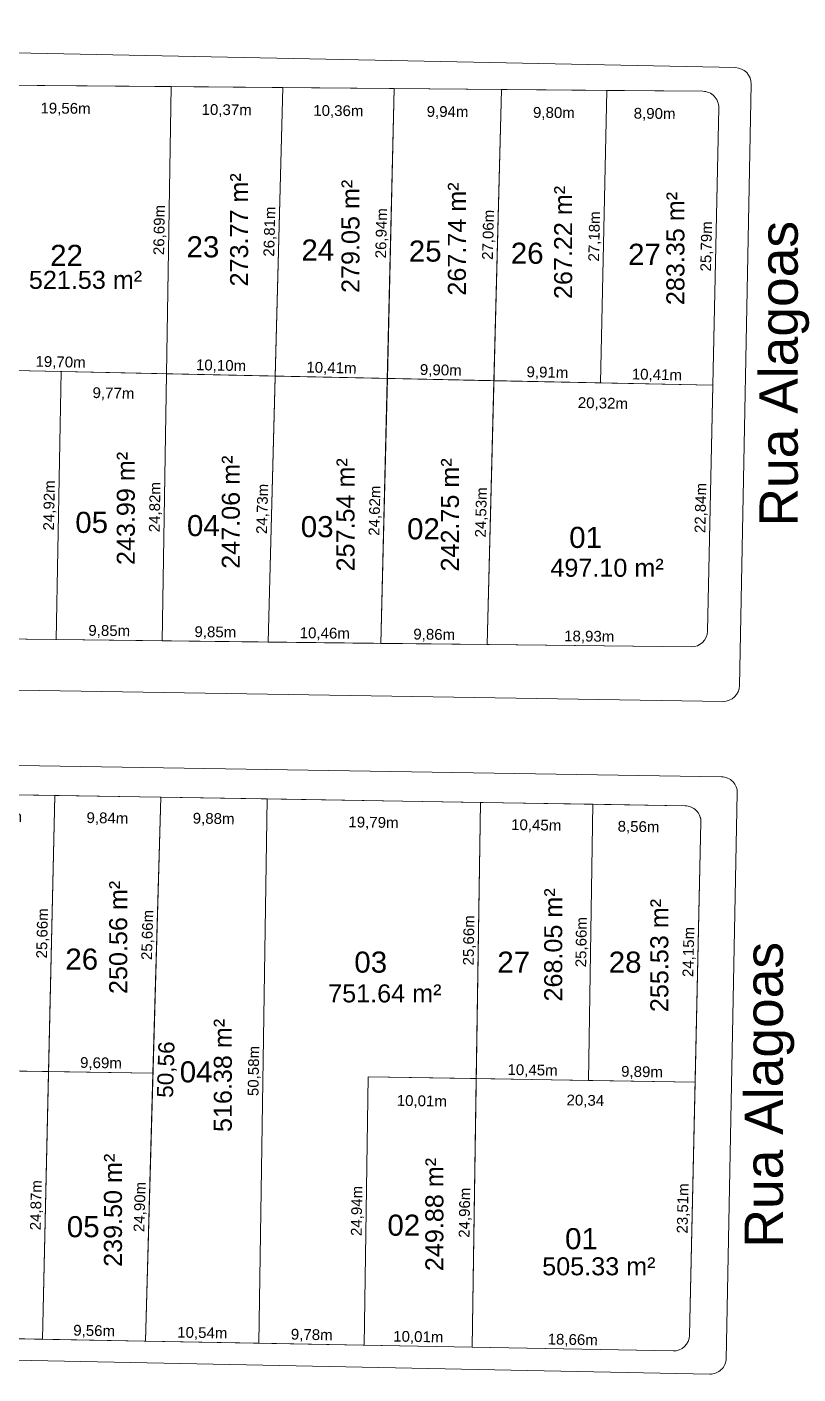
# Model space of a CAD drawing. Header units: metres. Extents: x 3808 to 8215, y 2374 to 6187.
# Drawn here: x 5150 to 5221.6, y 4982.6 to 5107.8 of the extents above; entities that cross this region are included whole.
import ezdxf
from ezdxf.enums import TextEntityAlignment as Align

# ---------------------------------------------------------------- set-up
doc = ezdxf.new("R2010")
doc.units = ezdxf.units.M
for name, color, linetype in [('Areas Lotes', 1, 'Continuous'), ('Calçada', 8, 'Continuous'), ('Lote', 7, 'Continuous'), ('Nome das Ruas', 7, 'Continuous'), ('Nº Lote', 7, 'Continuous'), ('quadras', 7, 'Continuous')]:
    doc.layers.add(name, color=color, linetype=linetype)
doc.styles.add('Arial', font='arial.ttf')
doc.dimstyles.new('Copy(2) of ISO-25', dxfattribs={"dimtxt": 1, "dimasz": 2.5, "dimexe": 1.25, "dimexo": 0.625, "dimgap": 0.2, "dimtad": 1, "dimtoh": 1, "dimlfac": 1, "dimzin": 1, "dimtxsty": 'Arial', "dimblk": 'NONE', "dimcen": 0, "dimse1": 1, "dimse2": 1, "dimsd1": 1, "dimsd2": 1, "dimclrt": 256, "dimaunit": 1, "dimadec": 3, "dimazin": 0, "dimtfac": 1, "dimtmove": 0, "dimatfit": 3, "dimldrblk": 'NONE', "dimfxl": 1, "dimtolj": 1, "dimtzin": 0, "dimarcsym": 0})
doc.dimstyles.new('COTA 2', dxfattribs={"dimtxt": 1.9, "dimasz": 2.5, "dimexe": 1.25, "dimexo": 0.625, "dimtad": 1, "dimlfac": 1, "dimzin": 1, "dimtxsty": 'Arial', "dimcen": 2.5, "dimse1": 1, "dimse2": 1, "dimsd1": 1, "dimsd2": 1, "dimclrt": 7, "dimadec": 0, "dimazin": 0, "dimtfac": 1, "dimtmove": 0, "dimatfit": 3, "dimfxl": 1, "dimtolj": 1, "dimtzin": 0, "dimarcsym": 0})

# ---------------------------------------------------------------- blocks, each defined once
blk = doc.blocks.new('*D4828')
at = {"layer": 'Defpoints', "color": 0, "linetype": 'Continuous', "transparency": 16777216}
for p in [(5191.32, 4985.09), (5191.32, 4985.09), (5209.98, 4984.74)]:
    blk.add_point(p, dxfattribs=at)
at = {"layer": 'Lote', "linetype": 'Continuous', "lineweight": 5, "transparency": 16777216, "insert": (5200.67, 4985.71), "char_height": 1, "attachment_point": 5, "rotation": 358.9324, "style": 'Arial'}
blk.add_mtext('\\A1;18,66m', dxfattribs=at)
blk = doc.blocks.new('_None')
blk = doc.blocks.new('*D4829')
at = {"layer": 'Defpoints', "color": 0, "linetype": 'Continuous', "transparency": 16777216}
for p in [(5181.31, 4985.27), (5181.31, 4985.27), (5191.32, 4985.09)]:
    blk.add_point(p, dxfattribs=at)
at = {"layer": 'Lote', "linetype": 'Continuous', "lineweight": 5, "transparency": 16777216, "insert": (5186.33, 4985.98), "char_height": 1, "attachment_point": 5, "rotation": 358.9324, "style": 'Arial'}
blk.add_mtext('\\A1;10,01m', dxfattribs=at)
blk = doc.blocks.new('*D4830')
at = {"layer": 'Defpoints', "color": 0, "linetype": 'Continuous', "transparency": 16777216}
for p in [(5171.53, 4985.46), (5171.53, 4985.46), (5181.31, 4985.27)]:
    blk.add_point(p, dxfattribs=at)
at = {"layer": 'Lote', "linetype": 'Continuous', "lineweight": 5, "transparency": 16777216, "insert": (5176.44, 4986.17), "char_height": 1, "attachment_point": 5, "rotation": 358.9324, "style": 'Arial'}
blk.add_mtext('\\A1;9,78m', dxfattribs=at)
blk = doc.blocks.new('*D4831')
at = {"layer": 'Defpoints', "color": 0, "linetype": 'Continuous', "transparency": 16777216}
for p in [(5161, 4985.65), (5161, 4985.65), (5171.53, 4985.46)]:
    blk.add_point(p, dxfattribs=at)
at = {"layer": 'Lote', "linetype": 'Continuous', "lineweight": 5, "transparency": 16777216, "insert": (5166.28, 4986.35), "char_height": 1, "attachment_point": 5, "rotation": 358.9324, "style": 'Arial'}
blk.add_mtext('\\A1;10,54m', dxfattribs=at)
blk = doc.blocks.new('*D4832')
at = {"layer": 'Defpoints', "color": 0, "linetype": 'Continuous', "transparency": 16777216}
for p in [(5151.44, 4985.83), (5151.44, 4985.83), (5161, 4985.65)]:
    blk.add_point(p, dxfattribs=at)
at = {"layer": 'Lote', "linetype": 'Continuous', "lineweight": 5, "transparency": 16777216, "insert": (5156.24, 4986.54), "char_height": 1, "attachment_point": 5, "rotation": 358.9324, "style": 'Arial'}
blk.add_mtext('\\A1;9,56m', dxfattribs=at)
blk = doc.blocks.new('*D4833')
at = {"layer": 'Defpoints', "color": 0, "linetype": 'Continuous', "transparency": 16777216}
for p in [(5141.5, 4986.02), (5141.5, 4986.02), (5151.44, 4985.83)]:
    blk.add_point(p, dxfattribs=at)
at = {"layer": 'Lote', "linetype": 'Continuous', "lineweight": 5, "transparency": 16777216, "insert": (5146.49, 4986.72), "char_height": 1, "attachment_point": 5, "rotation": 358.9324, "style": 'Arial'}
blk.add_mtext('\\A1;9,95m', dxfattribs=at)
blk = doc.blocks.new('*D4851')
at = {"layer": 'Defpoints', "color": 0, "linetype": 'Continuous', "transparency": 16777216}
for p in [(5152.01, 5010.7), (5151.44, 4985.83), (5151.44, 4985.83)]:
    blk.add_point(p, dxfattribs=at)
at = {"layer": 'Lote', "linetype": 'Continuous', "lineweight": 5, "transparency": 16777216, "insert": (5150.92, 4998.28), "char_height": 1, "attachment_point": 5, "rotation": 88.7023, "style": 'Arial'}
blk.add_mtext('\\A1;24,87m', dxfattribs=at)
blk = doc.blocks.new('*D4852')
at = {"layer": 'Defpoints', "color": 0, "linetype": 'Continuous', "transparency": 16777216}
for p in [(5161.7, 5010.54), (5161, 4985.65), (5161, 4985.65)]:
    blk.add_point(p, dxfattribs=at)
at = {"layer": 'Lote', "linetype": 'Continuous', "lineweight": 5, "transparency": 16777216, "insert": (5160.55, 4998.12), "char_height": 1, "attachment_point": 5, "rotation": 88.3844, "style": 'Arial'}
blk.add_mtext('\\A1;24,90m', dxfattribs=at)
blk = doc.blocks.new('*D4853')
at = {"layer": 'Defpoints', "color": 0, "linetype": 'Continuous', "transparency": 16777216}
for p in [(5172.31, 5036.03), (5171.53, 4985.46), (5171.53, 4985.46)]:
    blk.add_point(p, dxfattribs=at)
at = {"layer": 'Lote', "linetype": 'Continuous', "lineweight": 5, "transparency": 16777216, "insert": (5171.12, 5010.75), "char_height": 1, "attachment_point": 5, "rotation": 89.1258, "style": 'Arial'}
blk.add_mtext('\\A1;50,58m', dxfattribs=at)
blk = doc.blocks.new('*D4854')
at = {"layer": 'Defpoints', "color": 0, "linetype": 'Continuous', "transparency": 16777216}
for p in [(5181.69, 5010.21), (5181.31, 4985.27), (5181.31, 4985.27)]:
    blk.add_point(p, dxfattribs=at)
at = {"layer": 'Lote', "linetype": 'Continuous', "lineweight": 5, "transparency": 16777216, "insert": (5180.7, 4997.75), "char_height": 1, "attachment_point": 5, "rotation": 89.1258, "style": 'Arial'}
blk.add_mtext('\\A1;24,94m', dxfattribs=at)
blk = doc.blocks.new('*D4855')
at = {"layer": 'Defpoints', "color": 0, "linetype": 'Continuous', "transparency": 16777216}
for p in [(5191.7, 5010.05), (5191.32, 4985.09), (5191.32, 4985.09)]:
    blk.add_point(p, dxfattribs=at)
at = {"layer": 'Lote', "linetype": 'Continuous', "lineweight": 5, "transparency": 16777216, "insert": (5190.71, 4997.58), "char_height": 1, "attachment_point": 5, "rotation": 89.1258, "style": 'Arial'}
blk.add_mtext('\\A1;24,96m', dxfattribs=at)
blk = doc.blocks.new('*D4856')
at = {"layer": 'Defpoints', "color": 0, "linetype": 'Continuous', "transparency": 16777216}
for p in [(5212.03, 5009.71), (5211.51, 4986.21), (5211.51, 4986.21)]:
    blk.add_point(p, dxfattribs=at)
at = {"layer": 'Lote', "linetype": 'Continuous', "lineweight": 5, "transparency": 16777216, "insert": (5210.97, 4997.98), "char_height": 1, "attachment_point": 5, "rotation": 88.722, "style": 'Arial'}
blk.add_mtext('\\A1;23,51m', dxfattribs=at)
blk = doc.blocks.new('*D4857')
at = {"layer": 'Defpoints', "color": 0, "linetype": 'Continuous', "transparency": 16777216}
for p in [(5202.15, 5009.88), (5212.03, 5009.71), (5212.03, 5009.71)]:
    blk.add_point(p, dxfattribs=at)
at = {"layer": 'Lote', "linetype": 'Continuous', "lineweight": 5, "transparency": 16777216, "insert": (5207.1, 5010.6), "char_height": 1, "attachment_point": 5, "rotation": 359.0615, "style": 'Arial'}
blk.add_mtext('\\A1;9,89m', dxfattribs=at)
blk = doc.blocks.new('*D4858')
at = {"layer": 'Defpoints', "color": 0, "linetype": 'Continuous', "transparency": 16777216}
for p in [(5191.7, 5010.05), (5191.7, 5010.05), (5202.15, 5009.88)]:
    blk.add_point(p, dxfattribs=at)
at = {"layer": 'Lote', "linetype": 'Continuous', "lineweight": 5, "transparency": 16777216, "insert": (5196.94, 5010.76), "char_height": 1, "attachment_point": 5, "rotation": 359.0615, "style": 'Arial'}
blk.add_mtext('\\A1;10,45m', dxfattribs=at)
blk = doc.blocks.new('*D4859')
at = {"layer": 'Defpoints', "color": 0, "linetype": 'Continuous', "transparency": 16777216}
for p in [(5181.69, 5010.21), (5191.7, 5010.05), (5181.64, 5007.17)]:
    blk.add_point(p, dxfattribs=at)
at = {"layer": 'Lote', "linetype": 'Continuous', "lineweight": 5, "transparency": 16777216, "insert": (5186.66, 5007.89), "char_height": 1, "attachment_point": 5, "rotation": 359.0615, "style": 'Arial'}
blk.add_mtext('\\A1;10,01m', dxfattribs=at)
blk = doc.blocks.new('*D4860')
at = {"layer": 'Defpoints', "color": 0, "linetype": 'Continuous', "transparency": 16777216}
for p in [(5152.01, 5010.7), (5152.01, 5010.7), (5161.7, 5010.54)]:
    blk.add_point(p, dxfattribs=at)
at = {"layer": 'Lote', "linetype": 'Continuous', "lineweight": 5, "transparency": 16777216, "insert": (5156.87, 5011.42), "char_height": 1, "attachment_point": 5, "rotation": 359.0615, "style": 'Arial'}
blk.add_mtext('\\A1;9,69m', dxfattribs=at)
blk = doc.blocks.new('*D4861')
at = {"layer": 'Defpoints', "color": 0, "linetype": 'Continuous', "transparency": 16777216}
for p in [(5142.08, 5010.86), (5142.08, 5010.86), (5152.01, 5010.7)]:
    blk.add_point(p, dxfattribs=at)
at = {"layer": 'Lote', "linetype": 'Continuous', "lineweight": 5, "transparency": 16777216, "insert": (5147.06, 5011.58), "char_height": 1, "attachment_point": 5, "rotation": 359.0615, "style": 'Arial'}
blk.add_mtext('\\A1;9,93m', dxfattribs=at)
blk = doc.blocks.new('*D4885')
at = {"layer": 'Defpoints', "color": 0, "linetype": 'Continuous', "transparency": 16777216}
for p in [(5152.59, 5036.35), (5152.01, 5010.7), (5152.01, 5010.7)]:
    blk.add_point(p, dxfattribs=at)
at = {"layer": 'Lote', "linetype": 'Continuous', "lineweight": 5, "transparency": 16777216, "insert": (5151.5, 5023.54), "char_height": 1, "attachment_point": 5, "rotation": 88.7023, "style": 'Arial'}
blk.add_mtext('\\A1;25,66m', dxfattribs=at)
blk = doc.blocks.new('*D4886')
at = {"layer": 'Defpoints', "color": 0, "linetype": 'Continuous', "transparency": 16777216}
for p in [(5162.42, 5036.19), (5161.7, 5010.54), (5161.7, 5010.54)]:
    blk.add_point(p, dxfattribs=at)
at = {"layer": 'Lote', "linetype": 'Continuous', "lineweight": 5, "transparency": 16777216, "insert": (5161.26, 5023.39), "char_height": 1, "attachment_point": 5, "rotation": 88.3844, "style": 'Arial'}
blk.add_mtext('\\A1;25,66m', dxfattribs=at)
blk = doc.blocks.new('*D4887')
at = {"layer": 'Defpoints', "color": 0, "linetype": 'Continuous', "transparency": 16777216}
for p in [(5192.1, 5035.71), (5192.1, 5035.71), (5191.7, 5010.05)]:
    blk.add_point(p, dxfattribs=at)
at = {"layer": 'Lote', "linetype": 'Continuous', "lineweight": 5, "transparency": 16777216, "insert": (5191.1, 5022.89), "char_height": 1, "attachment_point": 5, "rotation": 89.1258, "style": 'Arial'}
blk.add_mtext('\\A1;25,66m', dxfattribs=at)
blk = doc.blocks.new('*D4888')
at = {"layer": 'Defpoints', "color": 0, "linetype": 'Continuous', "transparency": 16777216}
for p in [(5202.54, 5035.54), (5202.54, 5035.54), (5202.15, 5009.88)]:
    blk.add_point(p, dxfattribs=at)
at = {"layer": 'Lote', "linetype": 'Continuous', "lineweight": 5, "transparency": 16777216, "insert": (5201.54, 5022.72), "char_height": 1, "attachment_point": 5, "rotation": 89.1258, "style": 'Arial'}
blk.add_mtext('\\A1;25,66m', dxfattribs=at)
blk = doc.blocks.new('*D4889')
at = {"layer": 'Defpoints', "color": 0, "linetype": 'Continuous', "transparency": 16777216}
for p in [(5212.57, 5033.86), (5212.03, 5009.71), (5212.03, 5009.71)]:
    blk.add_point(p, dxfattribs=at)
at = {"layer": 'Lote', "linetype": 'Continuous', "lineweight": 5, "transparency": 16777216, "insert": (5211.5, 5021.81), "char_height": 1, "attachment_point": 5, "rotation": 88.722, "style": 'Arial'}
blk.add_mtext('\\A1;24,15m', dxfattribs=at)
blk = doc.blocks.new('*D4890')
at = {"layer": 'Defpoints', "color": 0, "linetype": 'Continuous', "transparency": 16777216}
for p in [(5202.54, 5035.54), (5211.1, 5035.4), (5202.49, 5032.64)]:
    blk.add_point(p, dxfattribs=at)
at = {"layer": 'Lote', "linetype": 'Continuous', "lineweight": 5, "transparency": 16777216, "insert": (5206.78, 5033.37), "char_height": 1, "attachment_point": 5, "rotation": 359.0644, "style": 'Arial'}
blk.add_mtext('\\A1;8,56m', dxfattribs=at)
blk = doc.blocks.new('*D4891')
at = {"layer": 'Defpoints', "color": 0, "linetype": 'Continuous', "transparency": 16777216}
for p in [(5192.1, 5035.71), (5202.54, 5035.54), (5192.05, 5032.81)]:
    blk.add_point(p, dxfattribs=at)
at = {"layer": 'Lote', "linetype": 'Continuous', "lineweight": 5, "transparency": 16777216, "insert": (5197.28, 5033.52), "char_height": 1, "attachment_point": 5, "rotation": 359.0644, "style": 'Arial'}
blk.add_mtext('\\A1;10,45m', dxfattribs=at)
blk = doc.blocks.new('*D4892')
at = {"layer": 'Defpoints', "color": 0, "linetype": 'Continuous', "transparency": 16777216}
for p in [(5172.31, 5036.03), (5192.1, 5035.71), (5172.26, 5033.13)]:
    blk.add_point(p, dxfattribs=at)
at = {"layer": 'Lote', "linetype": 'Continuous', "lineweight": 5, "transparency": 16777216, "insert": (5182.17, 5033.77), "char_height": 1, "attachment_point": 5, "rotation": 359.0644, "style": 'Arial'}
blk.add_mtext('\\A1;19,79m', dxfattribs=at)
blk = doc.blocks.new('*D4893')
at = {"layer": 'Defpoints', "color": 0, "linetype": 'Continuous', "transparency": 16777216}
for p in [(5152.59, 5036.35), (5162.42, 5036.19), (5152.54, 5033.45)]:
    blk.add_point(p, dxfattribs=at)
at = {"layer": 'Lote', "linetype": 'Continuous', "lineweight": 5, "transparency": 16777216, "insert": (5157.47, 5034.17), "char_height": 1, "attachment_point": 5, "rotation": 359.0644, "style": 'Arial'}
blk.add_mtext('\\A1;9,84m', dxfattribs=at)
blk = doc.blocks.new('*D4894')
at = {"layer": 'Defpoints', "color": 0, "linetype": 'Continuous', "transparency": 16777216}
for p in [(5142.68, 5036.51), (5152.59, 5036.35), (5142.63, 5033.61)]:
    blk.add_point(p, dxfattribs=at)
at = {"layer": 'Lote', "linetype": 'Continuous', "lineweight": 5, "transparency": 16777216, "insert": (5147.6, 5034.33), "char_height": 1, "attachment_point": 5, "rotation": 359.0644, "style": 'Arial'}
blk.add_mtext('\\A1;9,91m', dxfattribs=at)
blk = doc.blocks.new('*D4904')
at = {"layer": 'Defpoints', "color": 0, "linetype": 'Continuous', "transparency": 16777216}
for p in [(5162.42, 5036.19), (5172.31, 5036.03), (5172.26, 5033.23)]:
    blk.add_point(p, dxfattribs=at)
at = {"layer": 'Lote', "linetype": 'Continuous', "lineweight": 5, "transparency": 16777216, "insert": (5167.33, 5034.12), "char_height": 1, "attachment_point": 5, "rotation": 359.0644, "style": 'Arial'}
blk.add_mtext('\\A1;9,88m', dxfattribs=at)
blk = doc.blocks.new('*D4905')
at = {"layer": 'Defpoints', "color": 0, "linetype": 'Continuous', "transparency": 16777216}
for p in [(5191.7, 5010.05), (5212.03, 5009.71), (5211.99, 5006.97)]:
    blk.add_point(p, dxfattribs=at)
at = {"layer": 'Lote', "linetype": 'Continuous', "lineweight": 5, "transparency": 16777216, "insert": (5201.84, 5007.94), "char_height": 1, "attachment_point": 5, "rotation": 359.0615, "style": 'Arial'}
blk.add_mtext('\\A1;20,34', dxfattribs=at)
blk = doc.blocks.new('*D5071')
at = {"layer": 'Defpoints', "color": 0, "linetype": 'Continuous', "transparency": 16777216}
for p in [(5172.4, 5050.61), (5172.4, 5050.61), (5182.87, 5050.49)]:
    blk.add_point(p, dxfattribs=at)
at = {"layer": 'Lote', "linetype": 'Continuous', "lineweight": 5, "transparency": 16777216, "insert": (5177.65, 5051.35), "char_height": 1, "attachment_point": 5, "rotation": 359.3433, "style": 'Arial'}
blk.add_mtext('\\A1;10,46m', dxfattribs=at)
blk = doc.blocks.new('*D5072')
at = {"layer": 'Defpoints', "color": 0, "linetype": 'Continuous', "transparency": 16777216}
for p in [(5162.56, 5050.72), (5162.56, 5050.72), (5172.4, 5050.61)]:
    blk.add_point(p, dxfattribs=at)
at = {"layer": 'Lote', "linetype": 'Continuous', "lineweight": 5, "transparency": 16777216, "insert": (5167.49, 5051.46), "char_height": 1, "attachment_point": 5, "rotation": 359.3433, "style": 'Arial'}
blk.add_mtext('\\A1;9,85m', dxfattribs=at)
blk = doc.blocks.new('*D5073')
at = {"layer": 'Defpoints', "color": 0, "linetype": 'Continuous', "transparency": 16777216}
for p in [(5192.73, 5050.37), (5192.73, 5050.37), (5211.66, 5050.16)]:
    blk.add_point(p, dxfattribs=at)
at = {"layer": 'Lote', "linetype": 'Continuous', "lineweight": 5, "transparency": 16777216, "insert": (5202.2, 5051.06), "char_height": 1, "attachment_point": 5, "rotation": 359.3433, "style": 'Arial'}
blk.add_mtext('\\A1;18,93m', dxfattribs=at)
blk = doc.blocks.new('*D5074')
at = {"layer": 'Defpoints', "color": 0, "linetype": 'Continuous', "transparency": 16777216}
for p in [(5182.87, 5050.49), (5182.87, 5050.49), (5192.73, 5050.37)]:
    blk.add_point(p, dxfattribs=at)
at = {"layer": 'Lote', "linetype": 'Continuous', "lineweight": 5, "transparency": 16777216, "insert": (5187.81, 5051.23), "char_height": 1, "attachment_point": 5, "rotation": 359.3433, "style": 'Arial'}
blk.add_mtext('\\A1;9,86m', dxfattribs=at)
blk = doc.blocks.new('*D5075')
at = {"layer": 'Defpoints', "color": 0, "linetype": 'Continuous', "transparency": 16777216}
for p in [(5132.92, 5051.06), (5132.92, 5051.06), (5152.71, 5050.83)]:
    blk.add_point(p, dxfattribs=at)
at = {"layer": 'Lote', "linetype": 'Continuous', "lineweight": 5, "transparency": 16777216, "insert": (5142.82, 5051.75), "char_height": 1, "attachment_point": 5, "rotation": 359.3433, "style": 'Arial'}
blk.add_mtext('\\A1;19,79m', dxfattribs=at)
blk = doc.blocks.new('*D5076')
at = {"layer": 'Defpoints', "color": 0, "linetype": 'Continuous', "transparency": 16777216}
for p in [(5152.71, 5050.83), (5152.71, 5050.83), (5162.56, 5050.72)]:
    blk.add_point(p, dxfattribs=at)
at = {"layer": 'Lote', "linetype": 'Continuous', "lineweight": 5, "transparency": 16777216, "insert": (5157.64, 5051.58), "char_height": 1, "attachment_point": 5, "rotation": 359.3433, "style": 'Arial'}
blk.add_mtext('\\A1;9,85m', dxfattribs=at)
blk = doc.blocks.new('*D5086')
at = {"layer": 'Defpoints', "color": 0, "linetype": 'Continuous', "transparency": 16777216}
for p in [(5203.26, 5074.68), (5203.26, 5074.68), (5213.67, 5074.46)]:
    blk.add_point(p, dxfattribs=at)
at = {"layer": 'Lote', "linetype": 'Continuous', "lineweight": 5, "transparency": 16777216, "insert": (5208.48, 5075.37), "char_height": 1, "attachment_point": 5, "rotation": 358.7859, "style": 'Arial'}
blk.add_mtext('\\A1;10,41m', dxfattribs=at)
blk = doc.blocks.new('*D5087')
at = {"layer": 'Defpoints', "color": 0, "linetype": 'Continuous', "transparency": 16777216}
for p in [(5193.35, 5074.89), (5193.35, 5074.89), (5203.26, 5074.68)]:
    blk.add_point(p, dxfattribs=at)
at = {"layer": 'Lote', "linetype": 'Continuous', "lineweight": 5, "transparency": 16777216, "insert": (5198.32, 5075.59), "char_height": 1, "attachment_point": 5, "rotation": 358.7859, "style": 'Arial'}
blk.add_mtext('\\A1;9,91m', dxfattribs=at)
blk = doc.blocks.new('*D5088')
at = {"layer": 'Defpoints', "color": 0, "linetype": 'Continuous', "transparency": 16777216}
for p in [(5183.46, 5075.1), (5183.46, 5075.1), (5193.35, 5074.89)]:
    blk.add_point(p, dxfattribs=at)
at = {"layer": 'Lote', "linetype": 'Continuous', "lineweight": 5, "transparency": 16777216, "insert": (5188.42, 5075.8), "char_height": 1, "attachment_point": 5, "rotation": 358.7859, "style": 'Arial'}
blk.add_mtext('\\A1;9,90m', dxfattribs=at)
blk = doc.blocks.new('*D5089')
at = {"layer": 'Defpoints', "color": 0, "linetype": 'Continuous', "transparency": 16777216}
for p in [(5173.05, 5075.32), (5173.05, 5075.32), (5183.46, 5075.1)]:
    blk.add_point(p, dxfattribs=at)
at = {"layer": 'Lote', "linetype": 'Continuous', "lineweight": 5, "transparency": 16777216, "insert": (5178.27, 5076.01), "char_height": 1, "attachment_point": 5, "rotation": 358.7859, "style": 'Arial'}
blk.add_mtext('\\A1;10,41m', dxfattribs=at)
blk = doc.blocks.new('*D5090')
at = {"layer": 'Defpoints', "color": 0, "linetype": 'Continuous', "transparency": 16777216}
for p in [(5162.95, 5075.54), (5162.95, 5075.54), (5173.05, 5075.32)]:
    blk.add_point(p, dxfattribs=at)
at = {"layer": 'Lote', "linetype": 'Continuous', "lineweight": 5, "transparency": 16777216, "insert": (5168.02, 5076.23), "char_height": 1, "attachment_point": 5, "rotation": 358.7859, "style": 'Arial'}
blk.add_mtext('\\A1;10,10m', dxfattribs=at)
blk = doc.blocks.new('*D5091')
at = {"layer": 'Defpoints', "color": 0, "linetype": 'Continuous', "transparency": 16777216}
for p in [(5143.25, 5075.95), (5143.25, 5075.95), (5162.95, 5075.54)]:
    blk.add_point(p, dxfattribs=at)
at = {"layer": 'Lote', "linetype": 'Continuous', "lineweight": 5, "transparency": 16777216, "insert": (5153.12, 5076.55), "char_height": 1, "attachment_point": 5, "rotation": 358.7859, "style": 'Arial'}
blk.add_mtext('\\A1;19,70m', dxfattribs=at)
blk = doc.blocks.new('*D5100')
at = {"layer": 'Defpoints', "color": 0, "linetype": 'Continuous', "transparency": 16777216}
for p in [(5193.35, 5074.89), (5213.67, 5074.46), (5193.29, 5072.13)]:
    blk.add_point(p, dxfattribs=at)
at = {"layer": 'Lote', "linetype": 'Continuous', "lineweight": 5, "transparency": 16777216, "insert": (5203.47, 5072.72), "char_height": 1, "attachment_point": 5, "rotation": 358.7859, "style": 'Arial'}
blk.add_mtext('\\A1;20,32m', dxfattribs=at)
blk = doc.blocks.new('*D5101')
at = {"layer": 'Defpoints', "color": 0, "linetype": 'Continuous', "transparency": 16777216}
for p in [(5153.18, 5075.74), (5162.95, 5075.54), (5153.12, 5072.95)]:
    blk.add_point(p, dxfattribs=at)
at = {"layer": 'Lote', "linetype": 'Continuous', "lineweight": 5, "transparency": 16777216, "insert": (5158.03, 5073.65), "char_height": 1, "attachment_point": 5, "rotation": 358.7859, "style": 'Arial'}
blk.add_mtext('\\A1;9,77m', dxfattribs=at)
blk = doc.blocks.new('*D5102')
at = {"layer": 'Defpoints', "color": 0, "linetype": 'Continuous', "transparency": 16777216}
for p in [(5133.45, 5076.16), (5153.18, 5075.74), (5133.39, 5073.36)]:
    blk.add_point(p, dxfattribs=at)
at = {"layer": 'Lote', "linetype": 'Continuous', "lineweight": 5, "transparency": 16777216, "insert": (5143.27, 5073.95), "char_height": 1, "attachment_point": 5, "rotation": 358.7859, "style": 'Arial'}
blk.add_mtext('\\A1;19,74m', dxfattribs=at)
blk = doc.blocks.new('*D5114')
at = {"layer": 'Defpoints', "color": 0, "linetype": 'Continuous', "transparency": 16777216}
for p in [(5153.18, 5075.74), (5152.71, 5050.83), (5152.71, 5050.83)]:
    blk.add_point(p, dxfattribs=at)
at = {"layer": 'Lote', "linetype": 'Continuous', "lineweight": 5, "transparency": 16777216, "insert": (5152.14, 5063.3), "char_height": 1, "attachment_point": 5, "rotation": 88.9113, "style": 'Arial'}
blk.add_mtext('\\A1;24,92m', dxfattribs=at)
blk = doc.blocks.new('*D5115')
at = {"layer": 'Defpoints', "color": 0, "linetype": 'Continuous', "transparency": 16777216}
for p in [(5162.95, 5075.54), (5162.56, 5050.72), (5162.56, 5050.72)]:
    blk.add_point(p, dxfattribs=at)
at = {"layer": 'Lote', "linetype": 'Continuous', "lineweight": 5, "transparency": 16777216, "insert": (5161.95, 5063.14), "char_height": 1, "attachment_point": 5, "rotation": 89.0871, "style": 'Arial'}
blk.add_mtext('\\A1;24,82m', dxfattribs=at)
blk = doc.blocks.new('*D5116')
at = {"layer": 'Defpoints', "color": 0, "linetype": 'Continuous', "transparency": 16777216}
for p in [(5173.05, 5075.32), (5172.4, 5050.61), (5172.4, 5050.61)]:
    blk.add_point(p, dxfattribs=at)
at = {"layer": 'Lote', "linetype": 'Continuous', "lineweight": 5, "transparency": 16777216, "insert": (5171.93, 5062.98), "char_height": 1, "attachment_point": 5, "rotation": 88.5053, "style": 'Arial'}
blk.add_mtext('\\A1;24,73m', dxfattribs=at)
blk = doc.blocks.new('*D5117')
at = {"layer": 'Defpoints', "color": 0, "linetype": 'Continuous', "transparency": 16777216}
for p in [(5183.46, 5075.1), (5182.87, 5050.49), (5182.87, 5050.49)]:
    blk.add_point(p, dxfattribs=at)
at = {"layer": 'Lote', "linetype": 'Continuous', "lineweight": 5, "transparency": 16777216, "insert": (5182.36, 5062.81), "char_height": 1, "attachment_point": 5, "rotation": 88.627, "style": 'Arial'}
blk.add_mtext('\\A1;24,62m', dxfattribs=at)
blk = doc.blocks.new('*D5118')
at = {"layer": 'Defpoints', "color": 0, "linetype": 'Continuous', "transparency": 16777216}
for p in [(5193.35, 5074.89), (5192.73, 5050.37), (5192.73, 5050.37)]:
    blk.add_point(p, dxfattribs=at)
at = {"layer": 'Lote', "linetype": 'Continuous', "lineweight": 5, "transparency": 16777216, "insert": (5192.24, 5062.65), "char_height": 1, "attachment_point": 5, "rotation": 88.5419, "style": 'Arial'}
blk.add_mtext('\\A1;24,53m', dxfattribs=at)
blk = doc.blocks.new('*D5119')
at = {"layer": 'Defpoints', "color": 0, "linetype": 'Continuous', "transparency": 16777216}
for p in [(5213.67, 5074.46), (5213.18, 5051.62), (5213.18, 5051.62)]:
    blk.add_point(p, dxfattribs=at)
at = {"layer": 'Lote', "linetype": 'Continuous', "lineweight": 5, "transparency": 16777216, "insert": (5212.62, 5063.06), "char_height": 1, "attachment_point": 5, "rotation": 88.7607, "style": 'Arial'}
blk.add_mtext('\\A1;22,84m', dxfattribs=at)
blk = doc.blocks.new('*D5120')
at = {"layer": 'Defpoints', "color": 0, "linetype": 'Continuous', "transparency": 16777216}
for p in [(5214.23, 5100.25), (5214.23, 5100.25), (5213.67, 5074.46)]:
    blk.add_point(p, dxfattribs=at)
at = {"layer": 'Lote', "linetype": 'Continuous', "lineweight": 5, "transparency": 16777216, "insert": (5213.15, 5087.37), "char_height": 1, "attachment_point": 5, "rotation": 88.7607, "style": 'Arial'}
blk.add_mtext('\\A1;25,79m', dxfattribs=at)
blk = doc.blocks.new('*D5121')
at = {"layer": 'Defpoints', "color": 0, "linetype": 'Continuous', "transparency": 16777216}
for p in [(5203.84, 5101.86), (5203.84, 5101.86), (5203.26, 5074.68)]:
    blk.add_point(p, dxfattribs=at)
at = {"layer": 'Lote', "linetype": 'Continuous', "lineweight": 5, "transparency": 16777216, "insert": (5202.75, 5088.29), "char_height": 1, "attachment_point": 5, "rotation": 88.7797, "style": 'Arial'}
blk.add_mtext('\\A1;27,18m', dxfattribs=at)
blk = doc.blocks.new('*D5122')
at = {"layer": 'Defpoints', "color": 0, "linetype": 'Continuous', "transparency": 16777216}
for p in [(5194.04, 5101.94), (5194.04, 5101.94), (5193.35, 5074.89)]:
    blk.add_point(p, dxfattribs=at)
at = {"layer": 'Lote', "linetype": 'Continuous', "lineweight": 5, "transparency": 16777216, "insert": (5192.9, 5088.44), "char_height": 1, "attachment_point": 5, "rotation": 88.5419, "style": 'Arial'}
blk.add_mtext('\\A1;27,06m', dxfattribs=at)
blk = doc.blocks.new('*D5123')
at = {"layer": 'Defpoints', "color": 0, "linetype": 'Continuous', "transparency": 16777216}
for p in [(5184.1, 5102.03), (5184.1, 5102.03), (5183.46, 5075.1)]:
    blk.add_point(p, dxfattribs=at)
at = {"layer": 'Lote', "linetype": 'Continuous', "lineweight": 5, "transparency": 16777216, "insert": (5182.98, 5088.59), "char_height": 1, "attachment_point": 5, "rotation": 88.627, "style": 'Arial'}
blk.add_mtext('\\A1;26,94m', dxfattribs=at)
blk = doc.blocks.new('*D5124')
at = {"layer": 'Defpoints', "color": 0, "linetype": 'Continuous', "transparency": 16777216}
for p in [(5173.75, 5102.13), (5173.75, 5102.13), (5173.05, 5075.32)]:
    blk.add_point(p, dxfattribs=at)
at = {"layer": 'Lote', "linetype": 'Continuous', "lineweight": 5, "transparency": 16777216, "insert": (5172.6, 5088.74), "char_height": 1, "attachment_point": 5, "rotation": 88.5053, "style": 'Arial'}
blk.add_mtext('\\A1;26,81m', dxfattribs=at)
blk = doc.blocks.new('*D5125')
at = {"layer": 'Defpoints', "color": 0, "linetype": 'Continuous', "transparency": 16777216}
for p in [(5163.38, 5102.22), (5163.38, 5102.22), (5162.95, 5075.54)]:
    blk.add_point(p, dxfattribs=at)
at = {"layer": 'Lote', "linetype": 'Continuous', "lineweight": 5, "transparency": 16777216, "insert": (5162.36, 5088.89), "char_height": 1, "attachment_point": 5, "rotation": 89.0871, "style": 'Arial'}
blk.add_mtext('\\A1;26,69m', dxfattribs=at)
blk = doc.blocks.new('*D5145')
at = {"layer": 'Defpoints', "color": 0, "linetype": 'Continuous', "transparency": 16777216}
for p in [(5143.82, 5102.39), (5163.38, 5102.22), (5163.35, 5099.22)]:
    blk.add_point(p, dxfattribs=at)
at = {"layer": 'Lote', "linetype": 'Continuous', "lineweight": 5, "transparency": 16777216, "insert": (5153.58, 5100.11), "char_height": 1, "attachment_point": 5, "rotation": 359.4904, "style": 'Arial'}
blk.add_mtext('\\A1;19,56m', dxfattribs=at)
blk = doc.blocks.new('*D5146')
at = {"layer": 'Defpoints', "color": 0, "linetype": 'Continuous', "transparency": 16777216}
for p in [(5163.38, 5102.22), (5173.75, 5102.13), (5173.72, 5099.13)]:
    blk.add_point(p, dxfattribs=at)
at = {"layer": 'Lote', "linetype": 'Continuous', "lineweight": 5, "transparency": 16777216, "insert": (5168.54, 5099.98), "char_height": 1, "attachment_point": 5, "rotation": 359.4904, "style": 'Arial'}
blk.add_mtext('\\A1;10,37m', dxfattribs=at)
blk = doc.blocks.new('*D5147')
at = {"layer": 'Defpoints', "color": 0, "linetype": 'Continuous', "transparency": 16777216}
for p in [(5173.75, 5102.13), (5184.1, 5102.03), (5184.08, 5099.04)]:
    blk.add_point(p, dxfattribs=at)
at = {"layer": 'Lote', "linetype": 'Continuous', "lineweight": 5, "transparency": 16777216, "insert": (5178.91, 5099.89), "char_height": 1, "attachment_point": 5, "rotation": 359.4904, "style": 'Arial'}
blk.add_mtext('\\A1;10,36m', dxfattribs=at)
blk = doc.blocks.new('*D5148')
at = {"layer": 'Defpoints', "color": 0, "linetype": 'Continuous', "transparency": 16777216}
for p in [(5184.1, 5102.03), (5194.04, 5101.94), (5194.01, 5098.95)]:
    blk.add_point(p, dxfattribs=at)
at = {"layer": 'Lote', "linetype": 'Continuous', "lineweight": 5, "transparency": 16777216, "insert": (5189.05, 5099.8), "char_height": 1, "attachment_point": 5, "rotation": 359.4904, "style": 'Arial'}
blk.add_mtext('\\A1;9,94m', dxfattribs=at)
blk = doc.blocks.new('*D5149')
at = {"layer": 'Defpoints', "color": 0, "linetype": 'Continuous', "transparency": 16777216}
for p in [(5194.04, 5101.94), (5203.84, 5101.86), (5203.81, 5098.86)]:
    blk.add_point(p, dxfattribs=at)
at = {"layer": 'Lote', "linetype": 'Continuous', "lineweight": 5, "transparency": 16777216, "insert": (5198.92, 5099.71), "char_height": 1, "attachment_point": 5, "rotation": 359.4904, "style": 'Arial'}
blk.add_mtext('\\A1;9,80m', dxfattribs=at)
blk = doc.blocks.new('*D5150')
at = {"layer": 'Defpoints', "color": 0, "linetype": 'Continuous', "transparency": 16777216}
for p in [(5203.84, 5101.86), (5212.74, 5101.78), (5212.72, 5098.79)]:
    blk.add_point(p, dxfattribs=at)
at = {"layer": 'Lote', "linetype": 'Continuous', "lineweight": 5, "transparency": 16777216, "insert": (5208.27, 5099.63), "char_height": 1, "attachment_point": 5, "rotation": 359.4904, "style": 'Arial'}
blk.add_mtext('\\A1;8,90m', dxfattribs=at)
blk = doc.blocks.new('*D7834')
at = {"layer": 'Defpoints', "color": 0, "linetype": 'Continuous', "transparency": 16777216}
for p in [(5162.42, 5036.19), (5161, 4985.65), (5163.83, 4985.57)]:
    blk.add_point(p, dxfattribs=at)
at = {"layer": 'Calçada', "color": 7, "linetype": 'Continuous', "lineweight": 5, "transparency": 16777216, "insert": (5163.02, 5010.88), "char_height": 1.5, "attachment_point": 5, "rotation": 88.3844, "style": 'Arial'}
blk.add_mtext('\\A1;50,56', dxfattribs=at)

msp = doc.modelspace()

# ---------------------------------------------------------------- linework, layer by layer
at = {"layer": 'Calçada', "linetype": 'Continuous', "lineweight": 5}
for p, q in [((5215.768, 5103.976), (5030.739, 5107.759)), ((5217.237, 5102.448), (5216.146, 5046.562)), ((5214.622, 5045.091), (5029.429, 5048.09)), ((5214.475, 5038.093), (5029.256, 5041.092)), ((5215.95, 5036.564), (5214.919, 4983.951)), ((5028.055, 4986.322), (5213.395, 4982.594))]:
    msp.add_line(p, q, dxfattribs=at)
for centre, start, end in [((5215.737, 5102.477), 358.88114, 88.82901), ((5214.646, 5046.591), 269.07229, 358.88114), ((5214.451, 5036.593), 358.88114, 89.07229), ((5213.425, 4984.093), 268.84767, 358.88114)]:
    msp.add_arc(centre, 1.5, start, end, dxfattribs=at)
at = {"layer": 'Lote', "lineweight": 5}
for p, q in [((5162.557, 5050.718), (5163.378, 5102.218)), ((5173.749, 5102.125), (5172.405, 5050.605)), ((5182.869, 5050.485), (5184.104, 5102.033)), ((5194.041, 5101.945), (5192.728, 5050.372)), ((5203.838, 5101.858), (5203.259, 5074.682)), ((5213.67, 5074.461), (5136.945, 5076.087)), ((5152.709, 5050.831), (5153.182, 5075.743)), ((5152.588, 5036.352), (5151.444, 4985.83)), ((5160.998, 4985.652), (5162.423, 5036.191)), ((5172.306, 5036.03), (5171.534, 4985.456)), ((5192.095, 5035.707), (5191.323, 4985.087)), ((5202.539, 5035.536), (5202.148, 5009.877)), ((5161.699, 5010.539), (5125.506, 5011.132)), ((5181.691, 5010.212), (5181.31, 4985.274)), ((5212.033, 5009.715), (5181.691, 5010.212))]:
    msp.add_line(p, q, dxfattribs=at)
at = {"layer": 'Lote', "linetype": 'Continuous', "lineweight": 5, "flags": 128}
for points in [[(5162.953, 5075.536), (5163.378, 5102.218), (5143.817, 5102.392), (5143.253, 5075.953)], [(5162.953, 5075.536), (5173.05, 5075.322), (5173.749, 5102.125), (5163.378, 5102.218)], [(5173.05, 5075.322), (5183.459, 5075.101), (5184.104, 5102.033), (5173.749, 5102.125)], [(5194.041, 5101.945), (5184.104, 5102.033), (5183.459, 5075.101), (5193.353, 5074.892)], [(5193.353, 5074.892), (5203.259, 5074.682), (5203.838, 5101.858), (5194.041, 5101.945)], [(5162.953, 5075.536), (5153.182, 5075.743), (5152.709, 5050.831), (5162.557, 5050.718)], [(5162.557, 5050.718), (5172.405, 5050.605), (5173.05, 5075.322), (5162.953, 5075.536)], [(5172.405, 5050.605), (5182.869, 5050.485), (5183.459, 5075.101), (5173.05, 5075.322)], [(5193.353, 5074.892), (5183.459, 5075.101), (5182.869, 5050.485), (5192.728, 5050.372)], [(5152.007, 5010.698), (5152.588, 5036.352), (5142.68, 5036.514), (5142.081, 5010.861)], [(5162.423, 5036.191), (5152.588, 5036.352), (5152.007, 5010.698), (5161.699, 5010.539)], [(5172.306, 5036.03), (5162.423, 5036.191), (5161.699, 5010.539), (5160.998, 4985.652), (5171.534, 4985.456)], [(5171.534, 4985.456), (5181.31, 4985.274), (5181.691, 5010.212), (5191.704, 5010.048), (5192.095, 5035.707), (5172.306, 5036.03)], [(5191.704, 5010.048), (5202.148, 5009.877), (5202.539, 5035.536), (5192.095, 5035.707)], [(5152.007, 5010.698), (5142.081, 5010.861), (5141.5, 4986.015), (5151.444, 4985.83)], [(5161.699, 5010.539), (5152.007, 5010.698), (5151.444, 4985.83), (5160.998, 4985.652)], [(5181.691, 5010.212), (5181.31, 4985.274), (5191.323, 4985.087), (5191.704, 5010.048)]]:
    msp.add_lwpolyline(points, close=True, dxfattribs=at)
for points in [[(5203.259, 5074.682), (5213.67, 5074.461), (5214.228, 5100.246, 0.4179486), (5212.742, 5101.779), (5203.838, 5101.858)], [(5192.728, 5050.372), (5211.659, 5050.155, 0.4112386), (5213.176, 5051.623), (5213.67, 5074.461), (5193.353, 5074.892)], [(5202.148, 5009.877), (5212.033, 5009.715), (5212.571, 5033.863, 0.4159652), (5211.096, 5035.396), (5202.539, 5035.536)], [(5191.323, 4985.087), (5209.98, 4984.739, 0.4131381), (5211.508, 4986.206), (5212.033, 5009.715), (5202.148, 5009.877), (5191.704, 5010.048)]]:
    msp.add_lwpolyline(points, format="xyb", close=True, dxfattribs=at)
msp.add_lwpolyline([(5133.376, 5072.666), (5132.915, 5051.058), (5152.709, 5050.831), (5153.182, 5075.743), (5136.945, 5076.087)], dxfattribs=at)
at = {"layer": 'quadras', "lineweight": 5}
for p, q in [((5212.742, 5101.779), (5033.722, 5103.371)), ((5213.176, 5051.623), (5214.228, 5100.246)), ((5032.195, 5052.212), (5211.659, 5050.155)), ((5032.771, 5038.308), (5211.096, 5035.396)), ((5212.571, 5033.863), (5211.508, 4986.206)), ((5209.98, 4984.739), (5031.903, 4988.058))]:
    msp.add_line(p, q, dxfattribs=at)
for centre, start, end in [((5212.728, 5100.279), 358.76068, 89.49036), ((5211.677, 5051.655), 269.34326, 358.76068), ((5211.072, 5033.896), 358.72197, 89.06441), ((5210.008, 4986.239), 268.93244, 358.72197)]:
    msp.add_arc(centre, 1.5, start, end, dxfattribs=at)

# ---------------------------------------------------------------- texts
at = {"layer": 'Areas Lotes', "lineweight": 5, "style": 'Arial'}
for s, p in [('273.77 m²', (5170.531, 5083.645)), ('279.05 m²', (5180.871, 5083.044)), ('267.74 m²', (5190.748, 5082.795)), ('267.22 m²', (5200.615, 5082.478)), ('283.35 m²', (5211.035, 5081.913)), ('243.99 m²', (5160.012, 5057.762)), ('247.06 m²', (5169.761, 5057.417)), ('257.54 m²', (5180.409, 5057.171)), ('242.75 m²', (5190.104, 5057.161)), ('250.56 m²', (5159.306, 5017.906)), ('268.05 m²', (5199.693, 5017.209)), ('255.53 m²', (5209.542, 5016.223)), ('516.38 m²', (5169.017, 5005.081)), ('239.50 m²', (5158.819, 4992.551)), ('249.88 m²', (5188.659, 4992.159))]:
    msp.add_text(s, height=1.6726, rotation=90, dxfattribs=at).set_placement(p)
at = {"layer": 'Areas Lotes', "linetype": 'Continuous', "lineweight": 5, "style": 'Arial'}
for s, p in [('521.53 m²', (5150.179, 5083.425)), ('497.10 m²', (5198.595, 5056.671)), ('751.64 m²', (5177.966, 5017.126)), ('505.33 m²', (5197.835, 4991.769))]:
    msp.add_text(s, height=1.6726, dxfattribs=at).set_placement(p)
at = {"layer": 'Nome das Ruas', "lineweight": 5, "style": 'Arial'}
for p in [(5221.559, 5061.339, 165.916), (5220.179, 4994.348, 165.916)]:
    msp.add_text('Rua Alagoas', height=3.55, rotation=90, dxfattribs=at).set_placement(p)
at = {"layer": 'Nº Lote', "linetype": 'Continuous', "lineweight": 5, "style": 'Arial'}
for s, p in [('23', (5166.337, 5086.352)), ('24', (5177.003, 5086.053)), ('22', (5153.676, 5085.555)), ('25', (5186.972, 5085.954)), ('26', (5196.442, 5085.754)), ('27', (5207.335, 5085.655)), ('05', (5156.01, 5060.746)), ('04', (5166.377, 5060.447)), ('03', (5176.944, 5060.348)), ('02', (5186.813, 5060.148)), ('01', (5201.865, 5059.351)), ('26', (5155.086, 5020.168)), ('03', (5181.915, 5019.888)), ('27', (5195.19, 5019.888)), ('28', (5205.531, 5019.888)), ('04', (5165.706, 5009.693)), ('05', (5155.225, 4995.307)), ('02', (5184.989, 4995.447)), ('01', (5201.478, 4994.19))]:
    msp.add_text(s, height=1.96, dxfattribs=at).set_placement(p, align=Align.CENTER)

# ---------------------------------------------------------------- dimensions: what is measured, and where the dimension line sits
at = {"layer": 'Calçada', "linetype": 'Continuous', "lineweight": 5}
dim = msp.add_aligned_dim(p1=(5162.423, 5036.191), p2=(5160.998, 4985.652), distance=2.834, dimstyle='COTA 2', override={"dimtxt": 1.5}, dxfattribs=at)
dim.commit()
dim.dimension.update_dxf_attribs({"geometry": '*D7834', "text_midpoint": (5163.017, 5010.885)})
at = {"layer": 'Lote', "linetype": 'Continuous', "lineweight": 5}
for base, p1, p2, angle, picture, middle in [((5163.351, 5099.224), (5143.817, 5102.392), (5163.378, 5102.218), 179.49036, '*D5145', (5153.578, 5100.112)), ((5173.722, 5099.132), (5163.378, 5102.218), (5173.749, 5102.125), 179.49036, '*D5146', (5168.544, 5099.979)), ((5184.078, 5099.04), (5173.749, 5102.125), (5184.104, 5102.033), 179.49036, '*D5147', (5178.907, 5099.887)), ((5194.015, 5098.952), (5184.104, 5102.033), (5194.041, 5101.945), 179.49036, '*D5148', (5189.053, 5099.797)), ((5203.812, 5098.864), (5194.041, 5101.945), (5203.838, 5101.858), 179.49036, '*D5149', (5198.92, 5099.709)), ((5212.715, 5098.785), (5203.838, 5101.858), (5212.742, 5101.779), 179.49036, '*D5150', (5208.27, 5099.626)), ((5143.253, 5075.953), (5162.953, 5075.536), (5143.253, 5075.953), 358.78588, '*D5091', (5153.12, 5076.545)), ((5162.953, 5075.536), (5173.05, 5075.322), (5162.953, 5075.536), 358.78588, '*D5090', (5168.018, 5076.23)), ((5173.05, 5075.322), (5183.459, 5075.101), (5173.05, 5075.322), 358.78588, '*D5089', (5178.271, 5076.012)), ((5183.459, 5075.101), (5193.353, 5074.892), (5183.459, 5075.101), 358.78588, '*D5088', (5188.423, 5075.797)), ((5193.353, 5074.892), (5203.259, 5074.682), (5193.353, 5074.892), 358.78588, '*D5087', (5198.323, 5075.587)), ((5132.9154, 5051.0578), (5152.7086, 5050.8309), (5132.9154, 5051.0578), 359.34326, '*D5075', (5142.8211, 5051.7452)), ((5152.709, 5050.831), (5162.557, 5050.718), (5152.709, 5050.831), 359.34326, '*D5076', (5157.642, 5051.575)), ((5162.557, 5050.718), (5172.405, 5050.605), (5162.557, 5050.718), 359.34326, '*D5072', (5167.49, 5051.462)), ((5172.405, 5050.605), (5182.869, 5050.485), (5172.405, 5050.605), 359.34326, '*D5071', (5177.646, 5051.346)), ((5182.869, 5050.485), (5192.728, 5050.372), (5182.869, 5050.485), 359.34326, '*D5074', (5187.808, 5051.23)), ((5142.633, 5033.613), (5152.588, 5036.352), (5142.68, 5036.514), 359.06441, '*D4894', (5147.6, 5034.333)), ((5152.541, 5033.452), (5162.423, 5036.191), (5152.588, 5036.352), 359.06441, '*D4893', (5157.471, 5034.172)), ((5172.259, 5033.13), (5192.095, 5035.707), (5172.306, 5036.03), 359.06441, '*D4892', (5182.166, 5033.769)), ((5192.048, 5032.807), (5202.539, 5035.536), (5192.095, 5035.707), 359.06441, '*D4891', (5197.283, 5033.522)), ((5141.5, 4986.015), (5151.444, 4985.83), (5141.5, 4986.015), 358.93244, '*D4833', (5146.487, 4986.724)), ((5151.444, 4985.83), (5160.998, 4985.652), (5151.444, 4985.83), 358.93244, '*D4832', (5156.236, 4986.542)), ((5160.998, 4985.652), (5171.534, 4985.456), (5160.998, 4985.652), 358.93244, '*D4831', (5166.281, 4986.355)), ((5171.534, 4985.456), (5181.31, 4985.274), (5171.534, 4985.456), 358.93244, '*D4830', (5176.437, 4986.166)), ((5181.31, 4985.274), (5191.323, 4985.087), (5181.31, 4985.274), 358.93244, '*D4829', (5186.331, 4985.981)), ((5191.323, 4985.087), (5209.98, 4984.739), (5191.323, 4985.087), 358.93244, '*D4828', (5200.667, 4985.714))]:
    dim = msp.add_linear_dim(base=base, p1=p1, p2=p2, angle=angle, dimstyle='Copy(2) of ISO-25', override={"dimpost": 'm', "dimtmove": 1}, dxfattribs=at)
    dim.commit()
    dim.dimension.update_dxf_attribs({"geometry": picture, "text_midpoint": middle})
for p1, p2, distance, picture, middle in [((5162.953, 5075.536), (5163.378, 5102.218), 0, '*D5125', (5162.365, 5088.889)), ((5173.05, 5075.322), (5173.749, 5102.125), 0, '*D5124', (5172.599, 5088.745)), ((5183.459, 5075.101), (5184.104, 5102.033), 0, '*D5123', (5182.981, 5088.586)), ((5193.353, 5074.892), (5194.041, 5101.945), 0, '*D5122', (5192.896, 5088.439)), ((5203.259, 5074.682), (5203.838, 5101.858), 0, '*D5121', (5202.748, 5088.287)), ((5213.67, 5074.461), (5214.228, 5100.246), 0, '*D5120', (5213.148, 5087.371)), ((5153.182, 5075.743), (5133.45, 5076.161), 2.805, '*D5102', (5143.274, 5073.949)), ((5153.182, 5075.743), (5152.709, 5050.831), 0, '*D5114', (5152.144, 5063.302)), ((5162.953, 5075.536), (5153.182, 5075.743), 2.795, '*D5101', (5158.025, 5073.646)), ((5162.953, 5075.536), (5162.557, 5050.718), 0, '*D5115', (5161.954, 5063.14)), ((5213.67, 5074.461), (5203.259, 5074.682), 0, '*D5086', (5208.482, 5075.372)), ((5173.05, 5075.322), (5172.405, 5050.605), 0, '*D5116', (5171.926, 5062.984)), ((5183.459, 5075.101), (5182.869, 5050.485), 0, '*D5117', (5182.363, 5062.812)), ((5193.353, 5074.892), (5192.728, 5050.372), 0, '*D5118', (5192.24, 5062.652)), ((5213.67, 5074.461), (5193.353, 5074.892), 2.759, '*D5100', (5203.47, 5072.718)), ((5213.67, 5074.461), (5213.176, 5051.623), 0, '*D5119', (5212.622, 5063.059)), ((5211.659, 5050.155), (5192.728, 5050.372), 0, '*D5073', (5202.203, 5051.065)), ((5152.588, 5036.352), (5152.007, 5010.698), 0, '*D4885', (5151.497, 5023.543)), ((5162.423, 5036.191), (5161.699, 5010.539), 0, '*D4886', (5161.261, 5023.388)), ((5162.423, 5036.191), (5172.306, 5036.03), -2.797, '*D4904', (5167.332, 5034.115)), ((5172.306, 5036.03), (5171.534, 4985.456), 0, '*D4853', (5171.119, 5010.755)), ((5191.704, 5010.048), (5192.095, 5035.707), 0, '*D4887', (5191.099, 5022.889)), ((5202.148, 5009.877), (5202.539, 5035.536), 0, '*D4888', (5201.543, 5022.719)), ((5211.096, 5035.396), (5202.539, 5035.536), 2.9, '*D4890', (5206.783, 5033.367)), ((5212.571, 5033.863), (5212.033, 5009.715), 0, '*D4889', (5211.501, 5021.807)), ((5152.007, 5010.698), (5142.081, 5010.861), 0, '*D4861', (5147.057, 5011.58)), ((5161.699, 5010.539), (5152.007, 5010.698), 0, '*D4860', (5156.867, 5011.42)), ((5152.007, 5010.698), (5151.444, 4985.83), 0, '*D4851', (5150.925, 4998.282)), ((5161.699, 5010.539), (5160.998, 4985.652), 0, '*D4852', (5160.548, 4998.118)), ((5202.148, 5009.877), (5191.704, 5010.048), 0, '*D4858', (5196.939, 5010.763)), ((5202.148, 5009.877), (5212.033, 5009.715), 0, '*D4857', (5207.103, 5010.597)), ((5181.691, 5010.212), (5181.31, 4985.274), 0, '*D4854', (5180.7, 4997.755)), ((5191.704, 5010.048), (5181.691, 5010.212), 3.041, '*D4859', (5186.661, 5007.89)), ((5191.704, 5010.048), (5191.323, 4985.087), 0, '*D4855', (5190.712, 4997.58)), ((5212.033, 5009.715), (5211.508, 4986.206), 0, '*D4856', (5210.97, 4997.978))]:
    dim = msp.add_aligned_dim(p1=p1, p2=p2, distance=distance, dimstyle='Copy(2) of ISO-25', override={"dimpost": 'm'}, dxfattribs=at)
    dim.commit()
    dim.dimension.update_dxf_attribs({"geometry": picture, "text_midpoint": middle})
dim = msp.add_aligned_dim(p1=(5191.704, 5010.048), p2=(5212.033, 5009.715), distance=-2.746, text='20,34', dimstyle='Copy(2) of ISO-25', override={"dimpost": 'm'}, dxfattribs=at)
dim.commit()
dim.dimension.update_dxf_attribs({"geometry": '*D4905', "text_midpoint": (5201.836, 5007.937)})

doc.saveas('drawing.dxf')
